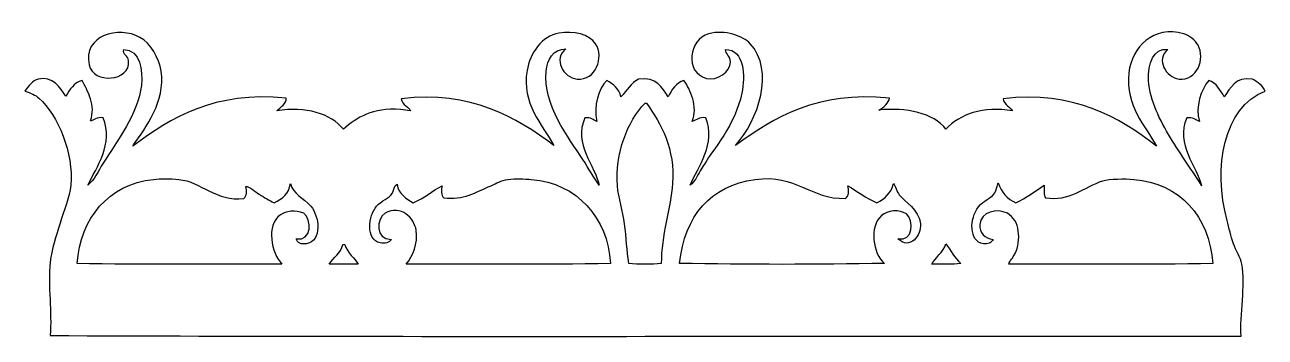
# Model space of a CAD drawing. Header units: centimetres. Extents: x -6.9 to 6.9, y -1.7 to 1.8.
import ezdxf

# ---------------------------------------------------------------- set-up
doc = ezdxf.new("R2010")
doc.units = ezdxf.units.CM
doc.header["$MEASUREMENT"] = 0
doc.layers.add('Layer 1', color=7, linetype='Continuous')

msp = doc.modelspace()

# ---------------------------------------------------------------- linework, layer by layer
at = {"layer": 'Layer 1'}
for points, knots in [([(-3.96613, 0.94972), (-3.95671, 0.88966), (-4.03341, 0.85127), (-4.06762, 0.80917), (-4.06762, 0.80917), (-3.75631, 0.86309), (-3.46823, 0.77901), (-3.33375, 0.60618), (-3.33375, 0.60618), (-3.18257, 0.73358), (-3.01612, 0.84817), (-2.70137, 0.82478), (-2.70137, 0.82478), (-2.66396, 0.822), (-2.63469, 0.80954), (-2.59207, 0.80917), (-2.59207, 0.80917), (-2.60054, 0.84764), (-2.68695, 0.87555), (-2.69356, 0.94191), (-2.69356, 0.94191), (-1.9241, 1.0378), (-1.4221, 0.73673), (-1.00716, 0.42661), (-1.00716, 0.42661), (-1.13831, 0.6637), (-1.3662, 0.88953), (-1.30384, 1.2542), (-1.30384, 1.2542), (-1.27148, 1.44338), (-1.14041, 1.63774), (-0.95253, 1.66798), (-0.95253, 1.66798), (-0.78947, 1.69425), (-0.61474, 1.65515), (-0.54653, 1.55088), (-0.54653, 1.55088), (-0.44787, 1.39999), (-0.54682, 1.14125), (-0.74954, 1.16051), (-0.74954, 1.16051), (-0.90686, 1.17546), (-1.01568, 1.38279), (-0.87448, 1.49621), (-0.87448, 1.49621), (-1.01765, 1.48803), (-1.08136, 1.37881), (-1.09308, 1.24636), (-1.09308, 1.24636), (-1.12623, 0.87137), (-0.84551, 0.51405), (-0.6871, 0.27044), (-0.6871, 0.27044), (-0.62172, 0.16992), (-0.56902, 0.07227), (-0.50753, -0.01063), (-0.50753, -0.01063), (-0.54827, 0.20047), (-0.79859, 0.44455), (-0.66363, 0.73112), (-0.66363, 0.73112), (-0.59632, 0.74117), (-0.57341, 0.70683), (-0.53089, 0.69207), (-0.53089, 0.69207), (-0.57333, 0.86767), (-0.5133, 1.05373), (-0.42159, 1.1449), (-0.42159, 1.1449), (-0.34801, 1.10656), (-0.28919, 1.05349), (-0.26543, 0.96533), (-0.26543, 0.96533), (-0.20212, 1.03211), (-0.15626, 1.11638), (-0.07025, 1.16051), (-0.07025, 1.16051), (0.13123, 1.18763), (0.18235, 1.06439), (0.25765, 0.96533), (0.25765, 0.96533), (0.29382, 1.04627), (0.34295, 1.11426), (0.42942, 1.1449), (0.42942, 1.1449), (0.50385, 1.04282), (0.58566, 0.85719), (0.52311, 0.69207), (0.52311, 0.69207), (0.57118, 0.70644), (0.59569, 0.7444), (0.67144, 0.73112), (0.67144, 0.73112), (0.78714, 0.44696), (0.58968, 0.19206), (0.49967, -0.01059), (0.49967, -0.01059), (0.55047, 0.02367), (0.57637, 0.09053), (0.609, 0.14554), (0.609, 0.14554), (0.76579, 0.41026), (0.99521, 0.64211), (1.06961, 1.00435), (1.06961, 1.00435), (1.10927, 1.19731), (1.10067, 1.48512), (0.89006, 1.48841), (0.89006, 1.48841), (0.88831, 1.43221), (0.94486, 1.41882), (0.9447, 1.34786), (0.9447, 1.34786), (0.94446, 1.24229), (0.80082, 1.13625), (0.67924, 1.16829), (0.67924, 1.16829), (0.43286, 1.23322), (0.48766, 1.60012), (0.70268, 1.66015), (0.70268, 1.66015), (0.88503, 1.71106), (1.08524, 1.63464), (1.16329, 1.55085), (1.16329, 1.55085), (1.4369, 1.25714), (1.25264, 0.70024), (0.99935, 0.42658), (0.99935, 0.42658), (1.42784, 0.7358), (1.90817, 1.03076), (2.70136, 0.94969), (2.70136, 0.94969), (2.69866, 0.89923), (2.63458, 0.8455), (2.58423, 0.81695), (2.58423, 0.81695), (2.88678, 0.85156), (3.1883, 0.78472), (3.32594, 0.60616), (3.32594, 0.60616), (3.46993, 0.77076), (3.74443, 0.86532), (4.05981, 0.80915), (4.05981, 0.80915), (4.05134, 0.84762), (3.96493, 0.87553), (3.95832, 0.94189), (3.95832, 0.94189), (4.73236, 1.0374), (5.24271, 0.73903), (5.65253, 0.41878), (5.65253, 0.41878), (5.53363, 0.64791), (5.30622, 0.85423), (5.34802, 1.23073), (5.34802, 1.23073), (5.37924, 1.51169), (5.61866, 1.75984), (5.95701, 1.66012), (5.95701, 1.66012), (6.00665, 1.64549), (6.08483, 1.58715), (6.11314, 1.53521), (6.11314, 1.53521), (6.19643, 1.38249), (6.10055, 1.13791), (5.90235, 1.16045), (5.90235, 1.16045), (5.76196, 1.1764), (5.64121, 1.37688), (5.77741, 1.48837), (5.77741, 1.48837), (5.61988, 1.50477), (5.5545, 1.3333), (5.56662, 1.14483), (5.56662, 1.14483), (5.5817, 0.90991), (5.69203, 0.70652), (5.80863, 0.51245), (5.80863, 0.51245), (5.92687, 0.31565), (6.06035, 0.13761), (6.15214, -0.01846), (6.15214, -0.01846), (6.10449, 0.19363), (5.85753, 0.43969), (5.9882, 0.73105), (5.9882, 0.73105), (6.05953, 0.74253), (6.08329, 0.70642), (6.12875, 0.692), (6.12875, 0.692), (6.07946, 0.85432), (6.14698, 1.04371), (6.23024, 1.14483), (6.23024, 1.14483), (6.31996, 1.11742), (6.35634, 1.03672), (6.40198, 0.96526), (6.40198, 0.96526), (6.47559, 1.0608), (6.51739, 1.18815), (6.71429, 1.16044), (6.71429, 1.16044), (6.773, 1.12805), (6.82502, 1.08898), (6.85484, 1.0277), (6.85484, 1.0277), (6.39081, 0.84593), (6.28051, 0.18207), (6.43323, -0.40105), (6.43323, -0.40105), (6.45559, -0.48635), (6.47501, -0.57578), (6.50348, -0.65867), (6.50348, -0.65867), (6.53004, -0.73601), (6.58256, -0.81139), (6.59717, -0.8851), (6.59717, -0.8851), (6.64326, -1.11756), (6.56865, -1.45218), (6.58936, -1.68147), (6.58936, -1.68147), (2.20426, -1.67626), (-2.20177, -1.69189), (-6.57387, -1.67366), (-6.57387, -1.67366), (-6.55424, -1.41593), (-6.59988, -1.13036), (-6.57387, -0.86171), (-6.57387, -0.86171), (-6.5603, -0.72164), (-6.50616, -0.5748), (-6.46457, -0.43232), (-6.46457, -0.43232), (-6.42367, -0.29222), (-6.36062, -0.14583), (-6.34744, -0.01071), (-6.34744, -0.01071), (-6.31339, 0.33859), (-6.4882, 0.76367), (-6.69878, 0.9496), (-6.69878, 0.9496), (-6.73777, 0.98422), (-6.78323, 1.00581), (-6.85488, 1.0278), (-6.85488, 1.0278), (-6.81215, 1.0814), (-6.77289, 1.14612), (-6.70655, 1.16054), (-6.70655, 1.16054), (-6.5419, 1.19629), (-6.46686, 1.06275), (-6.40207, 0.97316), (-6.40207, 0.97316), (-6.35384, 1.04206), (-6.31619, 1.12151), (-6.2225, 1.14493), (-6.2225, 1.14493), (-6.15966, 1.03103), (-6.06674, 0.86614), (-6.12881, 0.6999), (-6.12881, 0.6999), (-6.09719, 0.6945), (-6.05698, 0.74766), (-5.98826, 0.73115), (-5.98826, 0.73115), (-5.87108, 0.45114), (-6.06158, 0.17984), (-6.16, -0.01056), (-6.16, -0.01056), (-6.0888, 0.03897), (-6.04631, 0.13874), (-5.98826, 0.23145), (-5.98826, 0.23145), (-5.843, 0.46346), (-5.59977, 0.78102), (-5.56665, 1.09026), (-5.56665, 1.09026), (-5.54845, 1.26004), (-5.57879, 1.47602), (-5.76183, 1.48843), (-5.76183, 1.48843), (-5.77506, 1.42766), (-5.71259, 1.41972), (-5.70719, 1.36349), (-5.70719, 1.36349), (-5.68473, 1.13015), (-6.0992, 1.10422), (-6.14439, 1.31663), (-6.14439, 1.31663), (-6.21707, 1.64465), (-5.81673, 1.75072), (-5.58226, 1.62116), (-5.58226, 1.62116), (-5.46764, 1.55782), (-5.36932, 1.39354), (-5.34805, 1.2464), (-5.34805, 1.2464), (-5.29982, 0.91273), (-5.51603, 0.62407), (-5.65256, 0.43445), (-5.65256, 0.43445), (-5.65404, 0.42813), (-5.66039, 0.42667), (-5.66037, 0.41884), (-5.66037, 0.41884), (-5.24063, 0.73668), (-4.75562, 1.0273), (-3.96613, 0.94972)], [0, 0, 0, 0, 0.01265823, 0.01265823, 0.01265823, 0.01265823, 0.02531646, 0.02531646, 0.02531646, 0.02531646, 0.03797468, 0.03797468, 0.03797468, 0.03797468, 0.05063291, 0.05063291, 0.05063291, 0.05063291, 0.06329114, 0.06329114, 0.06329114, 0.06329114, 0.07594937, 0.07594937, 0.07594937, 0.07594937, 0.08860759, 0.08860759, 0.08860759, 0.08860759, 0.10126582, 0.10126582, 0.10126582, 0.10126582, 0.11392405, 0.11392405, 0.11392405, 0.11392405, 0.12658228, 0.12658228, 0.12658228, 0.12658228, 0.13924051, 0.13924051, 0.13924051, 0.13924051, 0.15189873, 0.15189873, 0.15189873, 0.15189873, 0.16455696, 0.16455696, 0.16455696, 0.16455696, 0.17721519, 0.17721519, 0.17721519, 0.17721519, 0.18987342, 0.18987342, 0.18987342, 0.18987342, 0.20253165, 0.20253165, 0.20253165, 0.20253165, 0.21518987, 0.21518987, 0.21518987, 0.21518987, 0.2278481, 0.2278481, 0.2278481, 0.2278481, 0.24050633, 0.24050633, 0.24050633, 0.24050633, 0.25316456, 0.25316456, 0.25316456, 0.25316456, 0.26582278, 0.26582278, 0.26582278, 0.26582278, 0.27848101, 0.27848101, 0.27848101, 0.27848101, 0.29113924, 0.29113924, 0.29113924, 0.29113924, 0.30379747, 0.30379747, 0.30379747, 0.30379747, 0.3164557, 0.3164557, 0.3164557, 0.3164557, 0.32911392, 0.32911392, 0.32911392, 0.32911392, 0.34177215, 0.34177215, 0.34177215, 0.34177215, 0.35443038, 0.35443038, 0.35443038, 0.35443038, 0.36708861, 0.36708861, 0.36708861, 0.36708861, 0.37974684, 0.37974684, 0.37974684, 0.37974684, 0.39240506, 0.39240506, 0.39240506, 0.39240506, 0.40506329, 0.40506329, 0.40506329, 0.40506329, 0.41772152, 0.41772152, 0.41772152, 0.41772152, 0.43037975, 0.43037975, 0.43037975, 0.43037975, 0.44303797, 0.44303797, 0.44303797, 0.44303797, 0.4556962, 0.4556962, 0.4556962, 0.4556962, 0.46835443, 0.46835443, 0.46835443, 0.46835443, 0.48101266, 0.48101266, 0.48101266, 0.48101266, 0.49367089, 0.49367089, 0.49367089, 0.49367089, 0.50632911, 0.50632911, 0.50632911, 0.50632911, 0.51898734, 0.51898734, 0.51898734, 0.51898734, 0.53164557, 0.53164557, 0.53164557, 0.53164557, 0.5443038, 0.5443038, 0.5443038, 0.5443038, 0.55696203, 0.55696203, 0.55696203, 0.55696203, 0.56962025, 0.56962025, 0.56962025, 0.56962025, 0.58227848, 0.58227848, 0.58227848, 0.58227848, 0.59493671, 0.59493671, 0.59493671, 0.59493671, 0.60759494, 0.60759494, 0.60759494, 0.60759494, 0.62025316, 0.62025316, 0.62025316, 0.62025316, 0.63291139, 0.63291139, 0.63291139, 0.63291139, 0.64556962, 0.64556962, 0.64556962, 0.64556962, 0.65822785, 0.65822785, 0.65822785, 0.65822785, 0.67088608, 0.67088608, 0.67088608, 0.67088608, 0.6835443, 0.6835443, 0.6835443, 0.6835443, 0.69620253, 0.69620253, 0.69620253, 0.69620253, 0.70886076, 0.70886076, 0.70886076, 0.70886076, 0.72151899, 0.72151899, 0.72151899, 0.72151899, 0.73417722, 0.73417722, 0.73417722, 0.73417722, 0.74683544, 0.74683544, 0.74683544, 0.74683544, 0.75949367, 0.75949367, 0.75949367, 0.75949367, 0.7721519, 0.7721519, 0.7721519, 0.7721519, 0.78481013, 0.78481013, 0.78481013, 0.78481013, 0.79746835, 0.79746835, 0.79746835, 0.79746835, 0.81012658, 0.81012658, 0.81012658, 0.81012658, 0.82278481, 0.82278481, 0.82278481, 0.82278481, 0.83544304, 0.83544304, 0.83544304, 0.83544304, 0.84810127, 0.84810127, 0.84810127, 0.84810127, 0.86075949, 0.86075949, 0.86075949, 0.86075949, 0.87341772, 0.87341772, 0.87341772, 0.87341772, 0.88607595, 0.88607595, 0.88607595, 0.88607595, 0.89873418, 0.89873418, 0.89873418, 0.89873418, 0.91139241, 0.91139241, 0.91139241, 0.91139241, 0.92405063, 0.92405063, 0.92405063, 0.92405063, 0.93670886, 0.93670886, 0.93670886, 0.93670886, 0.94936709, 0.94936709, 0.94936709, 0.94936709, 0.96202532, 0.96202532, 0.96202532, 0.96202532, 0.97468354, 0.97468354, 0.97468354, 0.97468354, 1, 1, 1, 1]), ([(-0.30451, -0.01839), (-0.29295, -0.15502), (-0.24559, -0.29768), (-0.22643, -0.44), (-0.22643, -0.44), (-0.20616, -0.59057), (-0.20008, -0.73657), (-0.17957, -0.8772), (-0.17957, -0.8772), (-0.07723, -0.89048), (0.0771, -0.88966), (0.17958, -0.8772), (0.17958, -0.8772), (0.1786, -0.57425), (0.28459, -0.2572), (0.30449, 0.00503), (0.30449, 0.00503), (0.33344, 0.38635), (0.1804, 0.66776), (0.01562, 0.89509), (0.01562, 0.89509), (0.01043, 0.89509), (0.0052, 0.89509), (0.00001, 0.89509), (0.00001, 0.89509), (-0.19241, 0.69681), (-0.33457, 0.33808), (-0.30451, -0.01839)], [0, 0, 0, 0, 0.125, 0.125, 0.125, 0.125, 0.25, 0.25, 0.25, 0.25, 0.375, 0.375, 0.375, 0.375, 0.5, 0.5, 0.5, 0.5, 0.625, 0.625, 0.625, 0.625, 0.75, 0.75, 0.75, 0.75, 1, 1, 1, 1]), ([(-5.15289, 0.05188), (-5.24772, 0.06151), (-5.3536, 0.06045), (-5.43393, 0.05188), (-5.43393, 0.05188), (-5.93238, -0.0012), (-6.23726, -0.37876), (-6.27713, -0.8772), (-6.27713, -0.8772), (-5.53802, -0.8954), (-4.76512, -0.87982), (-4.01301, -0.88501), (-4.01301, -0.88501), (-4.12821, -0.7623), (-4.1934, -0.45533), (-4.02862, -0.33851), (-4.02862, -0.33851), (-3.96996, -0.29694), (-3.86677, -0.2853), (-3.77097, -0.32287), (-3.77097, -0.32287), (-3.6822, -0.38962), (-3.67696, -0.63442), (-3.85685, -0.60394), (-3.85685, -0.60394), (-3.83941, -0.65252), (-3.80068, -0.66892), (-3.73975, -0.65858), (-3.73975, -0.65858), (-3.56772, -0.62945), (-3.59989, -0.35029), (-3.69289, -0.2448), (-3.69289, -0.2448), (-3.77502, -0.15164), (-3.88802, -0.11492), (-3.91935, 0.00505), (-3.91935, 0.00505), (-3.93472, -0.10967), (-4.01129, -0.16328), (-4.0989, -0.20574), (-4.0989, -0.20574), (-4.15319, -0.18394), (-4.2077, -0.14642), (-4.26284, -0.11205), (-4.26284, -0.11205), (-4.31375, -0.0803), (-4.37822, -0.02204), (-4.41119, -0.02617), (-4.41119, -0.02617), (-4.39611, -0.07361), (-4.40468, -0.13399), (-4.43461, -0.15891), (-4.43461, -0.15891), (-4.73771, -0.19783), (-4.90614, 0.0268), (-5.15289, 0.05188)], [0, 0, 0, 0, 0.06666667, 0.06666667, 0.06666667, 0.06666667, 0.13333333, 0.13333333, 0.13333333, 0.13333333, 0.2, 0.2, 0.2, 0.2, 0.26666667, 0.26666667, 0.26666667, 0.26666667, 0.33333333, 0.33333333, 0.33333333, 0.33333333, 0.4, 0.4, 0.4, 0.4, 0.46666667, 0.46666667, 0.46666667, 0.46666667, 0.53333333, 0.53333333, 0.53333333, 0.53333333, 0.6, 0.6, 0.6, 0.6, 0.66666667, 0.66666667, 0.66666667, 0.66666667, 0.73333333, 0.73333333, 0.73333333, 0.73333333, 0.8, 0.8, 0.8, 0.8, 0.86666667, 0.86666667, 0.86666667, 0.86666667, 1, 1, 1, 1]), ([(-1.25701, 0.05188), (-1.33072, 0.05802), (-1.43068, 0.0623), (-1.51463, 0.05188), (-1.51463, 0.05188), (-1.59379, 0.04206), (-1.64015, 0.00711), (-1.70201, -0.01839), (-1.70201, -0.01839), (-1.86857, -0.087), (-2.00766, -0.18323), (-2.22512, -0.15111), (-2.22512, -0.15111), (-2.25401, -0.13079), (-2.25467, -0.0575), (-2.24073, -0.01839), (-2.24073, -0.01839), (-2.35379, -0.07451), (-2.43983, -0.15759), (-2.56085, -0.20577), (-2.56085, -0.20577), (-2.64377, -0.16113), (-2.72071, -0.1106), (-2.7404, -0.00278), (-2.7404, -0.00278), (-2.7766, -0.01146), (-2.77511, -0.07411), (-2.79506, -0.10427), (-2.79506, -0.10427), (-2.83189, -0.15989), (-2.91005, -0.17965), (-2.96683, -0.24482), (-2.96683, -0.24482), (-3.05742, -0.34883), (-3.08838, -0.61651), (-2.92775, -0.6508), (-2.92775, -0.6508), (-2.87404, -0.66228), (-2.82456, -0.64913), (-2.80284, -0.61175), (-2.80284, -0.61175), (-2.98847, -0.61715), (-2.96892, -0.37908), (-2.87311, -0.32288), (-2.87311, -0.32288), (-2.69825, -0.22035), (-2.54894, -0.37876), (-2.52957, -0.51026), (-2.52957, -0.51026), (-2.50782, -0.65806), (-2.56444, -0.79487), (-2.63887, -0.88502), (-2.63887, -0.88502), (-1.88938, -0.87983), (-1.11905, -0.89544), (-0.38256, -0.87721), (-0.38256, -0.87721), (-0.41172, -0.37028), (-0.75139, 0.00976), (-1.25701, 0.05188)], [0, 0, 0, 0, 0.0625, 0.0625, 0.0625, 0.0625, 0.125, 0.125, 0.125, 0.125, 0.1875, 0.1875, 0.1875, 0.1875, 0.25, 0.25, 0.25, 0.25, 0.3125, 0.3125, 0.3125, 0.3125, 0.375, 0.375, 0.375, 0.375, 0.4375, 0.4375, 0.4375, 0.4375, 0.5, 0.5, 0.5, 0.5, 0.5625, 0.5625, 0.5625, 0.5625, 0.625, 0.625, 0.625, 0.625, 0.6875, 0.6875, 0.6875, 0.6875, 0.75, 0.75, 0.75, 0.75, 0.8125, 0.8125, 0.8125, 0.8125, 0.875, 0.875, 0.875, 0.875, 1, 1, 1, 1]), ([(1.21793, 0.05188), (0.72117, -0.0167), (0.43884, -0.34944), (0.38256, -0.8772), (0.38256, -0.8772), (1.11905, -0.89019), (1.91018, -0.89019), (2.64668, -0.8772), (2.64668, -0.8772), (2.51804, -0.7693), (2.47417, -0.46855), (2.61546, -0.34631), (2.61546, -0.34631), (2.67801, -0.29215), (2.81511, -0.27506), (2.88872, -0.33067), (2.88872, -0.33067), (2.97699, -0.3974), (2.96733, -0.64277), (2.79503, -0.60393), (2.79503, -0.60393), (2.92618, -0.73614), (3.05755, -0.56387), (3.04485, -0.43999), (3.04485, -0.43999), (3.02834, -0.27862), (2.87176, -0.19991), (2.81061, -0.11987), (2.81061, -0.11987), (2.78373, -0.08471), (2.76402, -0.01552), (2.74817, 0.00504), (2.74817, 0.00504), (2.71822, -0.09775), (2.65342, -0.16567), (2.56079, -0.20575), (2.56079, -0.20575), (2.44014, -0.15723), (2.34965, -0.07856), (2.24067, -0.01837), (2.24067, -0.01837), (2.2553, -0.06711), (2.25236, -0.13712), (2.21723, -0.15892), (2.21723, -0.15892), (1.82327, -0.16902), (1.67082, 0.11441), (1.21793, 0.05188)], [0, 0, 0, 0, 0.07692308, 0.07692308, 0.07692308, 0.07692308, 0.15384615, 0.15384615, 0.15384615, 0.15384615, 0.23076923, 0.23076923, 0.23076923, 0.23076923, 0.30769231, 0.30769231, 0.30769231, 0.30769231, 0.38461538, 0.38461538, 0.38461538, 0.38461538, 0.46153846, 0.46153846, 0.46153846, 0.46153846, 0.53846154, 0.53846154, 0.53846154, 0.53846154, 0.61538462, 0.61538462, 0.61538462, 0.61538462, 0.69230769, 0.69230769, 0.69230769, 0.69230769, 0.76923077, 0.76923077, 0.76923077, 0.76923077, 0.84615385, 0.84615385, 0.84615385, 0.84615385, 1, 1, 1, 1]), ([(5.40269, 0.05188), (5.30723, 0.05984), (5.12993, 0.06), (5.05918, 0.03627), (5.05918, 0.03627), (4.86577, -0.02861), (4.6808, -0.1982), (4.4268, -0.15111), (4.4268, -0.15111), (4.40185, -0.12404), (4.41389, -0.05993), (4.41119, -0.01056), (4.41119, -0.01056), (4.31099, -0.07954), (4.21492, -0.15264), (4.09888, -0.20574), (4.09888, -0.20574), (4.0027, -0.16399), (3.93748, -0.09125), (3.9037, 0.01289), (3.9037, 0.01289), (3.8951, -0.00947), (3.88147, -0.07813), (3.85684, -0.11205), (3.85684, -0.11205), (3.82334, -0.15814), (3.7446, -0.17698), (3.68507, -0.2526), (3.68507, -0.2526), (3.5867, -0.37756), (3.57783, -0.63799), (3.73971, -0.65858), (3.73971, -0.65858), (3.78945, -0.6649), (3.82758, -0.64958), (3.84904, -0.61172), (3.84904, -0.61172), (3.75421, -0.60365), (3.69537, -0.53729), (3.70071, -0.44778), (3.70071, -0.44778), (3.7091, -0.30599), (3.89267, -0.26334), (4.00519, -0.32284), (4.00519, -0.32284), (4.14465, -0.39661), (4.15957, -0.62529), (4.09107, -0.76787), (4.09107, -0.76787), (4.06686, -0.81825), (4.02879, -0.84703), (4.0208, -0.88497), (4.0208, -0.88497), (4.77031, -0.87978), (5.54065, -0.89539), (6.27714, -0.87716), (6.27714, -0.87716), (6.23398, -0.35309), (5.9141, 0.00929), (5.40269, 0.05188)], [0, 0, 0, 0, 0.0625, 0.0625, 0.0625, 0.0625, 0.125, 0.125, 0.125, 0.125, 0.1875, 0.1875, 0.1875, 0.1875, 0.25, 0.25, 0.25, 0.25, 0.3125, 0.3125, 0.3125, 0.3125, 0.375, 0.375, 0.375, 0.375, 0.4375, 0.4375, 0.4375, 0.4375, 0.5, 0.5, 0.5, 0.5, 0.5625, 0.5625, 0.5625, 0.5625, 0.625, 0.625, 0.625, 0.625, 0.6875, 0.6875, 0.6875, 0.6875, 0.75, 0.75, 0.75, 0.75, 0.8125, 0.8125, 0.8125, 0.8125, 0.875, 0.875, 0.875, 0.875, 1, 1, 1, 1]), ([(-3.48988, -0.885), (-3.3832, -0.885), (-3.27649, -0.885), (-3.16979, -0.885), (-3.16979, -0.885), (-3.19895, -0.82253), (-3.2951, -0.76091), (-3.31812, -0.66637), (-3.31812, -0.66637), (-3.32593, -0.66637), (-3.33373, -0.66637), (-3.34156, -0.66637), (-3.34156, -0.66637), (-3.36121, -0.76904), (-3.4453, -0.8073), (-3.48988, -0.885)], [0, 0, 0, 0, 0.2, 0.2, 0.2, 0.2, 0.4, 0.4, 0.4, 0.4, 0.6, 0.6, 0.6, 0.6, 1, 1, 1, 1]), ([(3.16979, -0.885), (3.27417, -0.88005), (3.39847, -0.89505), (3.48991, -0.87719), (3.48991, -0.87719), (3.42363, -0.81597), (3.3773, -0.73474), (3.32597, -0.65856), (3.32597, -0.65856), (3.29726, -0.75261), (3.20244, -0.82087), (3.16979, -0.885)], [0, 0, 0, 0, 0.25, 0.25, 0.25, 0.25, 0.5, 0.5, 0.5, 0.5, 1, 1, 1, 1])]:
    msp.add_open_spline(points, degree=3, knots=knots, dxfattribs=at)

doc.saveas('drawing.dxf')
